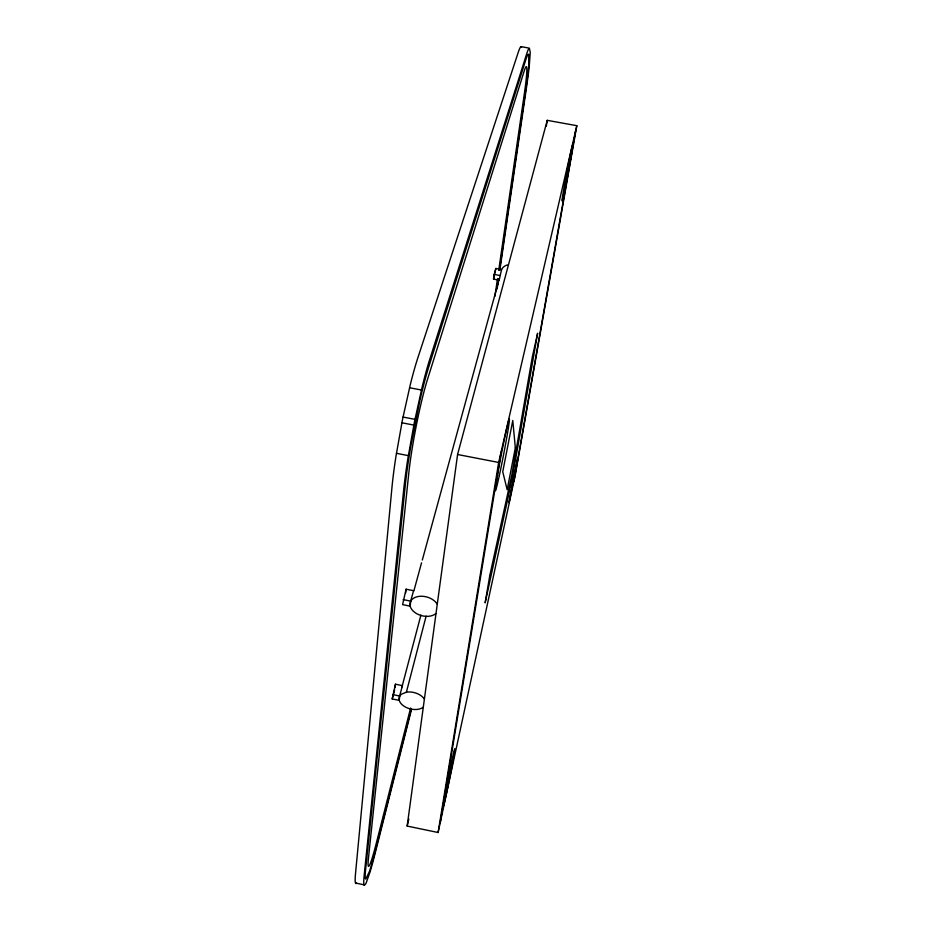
<?xml version="1.0" encoding="UTF-8"?>
<svg xmlns="http://www.w3.org/2000/svg" width="932" height="932" viewBox="0 0 932 932"><rect width="100%" height="100%" fill="white"/><g stroke="black" fill="none" stroke-linecap="round" stroke-linejoin="round"><path stroke-width="1.4" d="M424.223 698.93A13.491 8.4 14.3 0 0 406.503 692.161L401.284 694.27L399.723 696.029L399.222 700.363L392.197 698.942L395.459 684.204L402.461 685.626L399.024 698.115L399.222 700.363A13.491 8.4 14.3 0 0 409.463 708.693A13.491 8.4 14.3 0 0 423.081 707.295M437.085 603.983A14.504 9.693 14.6 0 0 423.501 596.352A14.504 9.693 14.6 0 0 410.732 601.128L410.15 606.138L409.952 603.54L413.587 590.69L406.061 589.199L402.589 604.623L410.15 606.138A14.504 9.693 14.6 0 0 421.089 615.516A14.504 9.693 14.6 0 0 435.78 613.64M395.098 687.466L395.459 684.204M405.641 592.95L406.061 589.199M407.168 826.067L457.577 454.501L547.247 120.344L576.826 125.68L515.314 474.854L438.098 832.509L407.168 826.067L408.845 819.007M499.261 280.183L493.529 279.111L494.193 274.427L495.859 268.463L501.579 269.534A10.893 9.122 14.9 0 1 507.392 264.944M495.859 268.463L493.529 279.111M494.95 296.26L497.455 279.006M498.702 270.385L524.297 94.074A49.093 3.099 -80 0 0 524.122 71.275L427.404 379.72A65.31 6.035 -79.1 0 0 408.798 473.118L368.408 858.698A50.608 3.274 -78 0 0 376.26 843.367L410.604 708.005M496.768 288.792L498.236 278.726M499.494 270.105L525.869 88.913A61.396 3.879 -80 0 0 528.724 65.461L528.747 54.534A61.396 3.879 -80 0 0 525.753 59.916L428.86 366.521A81.69 7.561 -79.1 0 0 419.703 401.377L410.977 445.193A81.69 7.561 -79.1 0 0 405.397 484.291L365.612 869.614A63.283 4.089 -78 0 0 365.752 879.051L369.456 871.467A63.283 4.089 -78 0 0 375.549 849.902L411.222 708.949M497.117 288.873L498.585 278.819M499.843 270.21L526.65 86.35A67.547 4.264 -80 0 0 529.283 65.962L530.25 52.39L529.341 48.068A67.547 4.264 -80 0 0 526.58 54.184L429.594 359.845A89.891 8.318 -79.1 0 0 422.103 387.188L414.379 422.208L407.855 458.661A89.891 8.318 -79.1 0 0 403.673 489.952L364.202 875.136A69.62 4.497 -78 0 0 363.934 884.619L364.377 885.4L366.008 883.385L369.981 872.177A69.62 4.497 -78 0 0 375.188 853.13L411.525 709.403M499.424 279.017L501.579 269.534M546.327 126.088L547.247 120.344M438.098 832.509L498.655 462.458L576.826 125.68M440.358 822.047L501.113 451.88M513.951 481.157L575.545 131.202M406.387 692.185L426.122 616.145M401.995 686.849L420.915 615.062M392.197 698.942L394.632 689.843M413.89 590.841L421.544 562.835M422.312 560.039L498.958 280.008M356.653 883.198L355.908 883.606L355.407 882.825A69.597 4.905 -77.9 0 1 355.546 873.307L391.941 487.657A89.856 9.064 -79.1 0 1 395.96 456.342L402.438 419.901L410.231 384.916A89.856 9.064 -79.1 0 1 417.909 357.62L518.134 52.681A67.523 4.648 -80 0 1 521.035 46.6L521.605 46.915M521.186 46.682L528.095 47.905M494.193 274.427L499.936 275.499M409.556 387.735L421.427 390.019M403.032 417.058L414.973 419.353M401.89 422.779L413.831 425.085M457.577 454.501L498.655 462.458M396.45 453.313L408.356 455.62M403.148 599.614L410.732 601.128M392.675 694.596L399.723 696.029M355.535 883.023L364.051 884.817M509.128 501.672L509.058 502.639L517.866 457.495L509.128 501.672M489.813 575.452L485.141 602.876L512.414 477.65L537.624 333.237L532.335 356.886L511.819 474.912L489.813 575.452M515.338 447.873L507.159 489.696L502.744 471.755L512.775 420.483L515.338 447.873M499.307 475.611A36.453 1.13 -79 0 0 509.385 419.214A36.453 1.13 -79 0 0 498.469 469.693A36.453 1.13 -79 0 0 499.307 475.611M565.153 187.577A28.449 0.641 -79.3 0 0 572.679 144.856A28.449 0.641 -79.3 0 0 564.326 185.957A28.449 0.641 -79.3 0 0 565.153 187.577M446.195 794.67A29.416 0.687 -78.7 0 0 454.851 748.827A29.416 0.687 -78.7 0 0 446.125 788.973A29.416 0.687 -78.7 0 0 446.195 794.67"/></g></svg>
